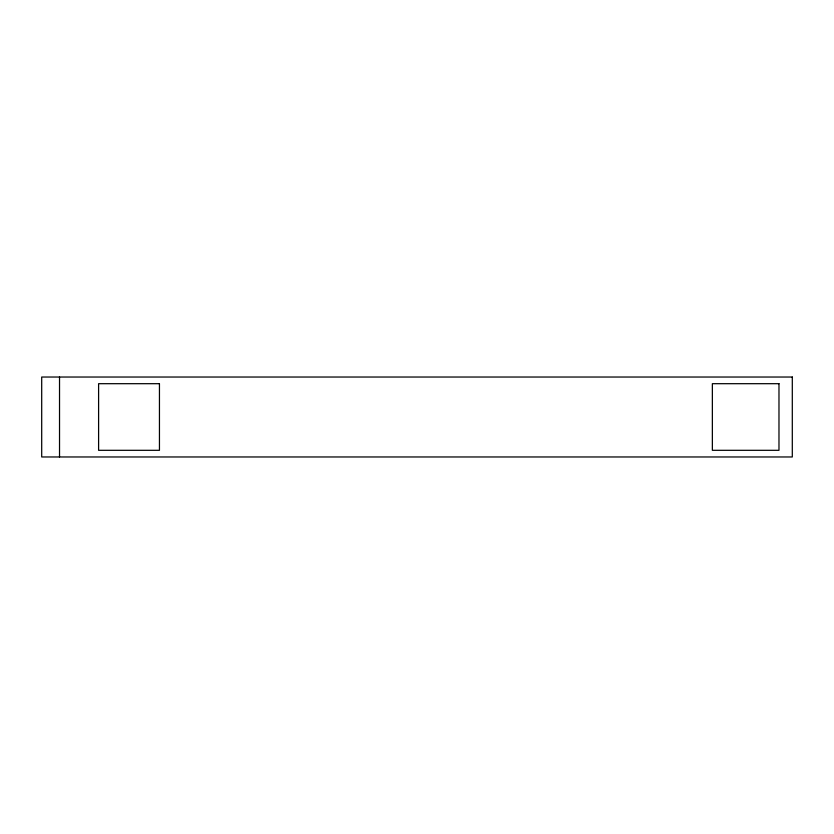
<?xml version="1.0" encoding="UTF-8"?>
<svg xmlns="http://www.w3.org/2000/svg" width="834" height="834" viewBox="0 0 834 834"><rect width="100%" height="100%" fill="white"/><g stroke="black" fill="none" stroke-linecap="round" stroke-linejoin="round"><path stroke-width="1.25" d="M59.527 377.031L59.527 456.969M792.3 377.031L41.7 377.031L41.7 456.969L792.3 456.969L792.3 377.031M159.45 383.692L98.6 383.692L98.6 450.308L159.45 450.308L159.45 383.692M778.977 383.692L712.361 383.692L712.361 450.308L778.977 450.308L778.977 383.692"/></g></svg>
